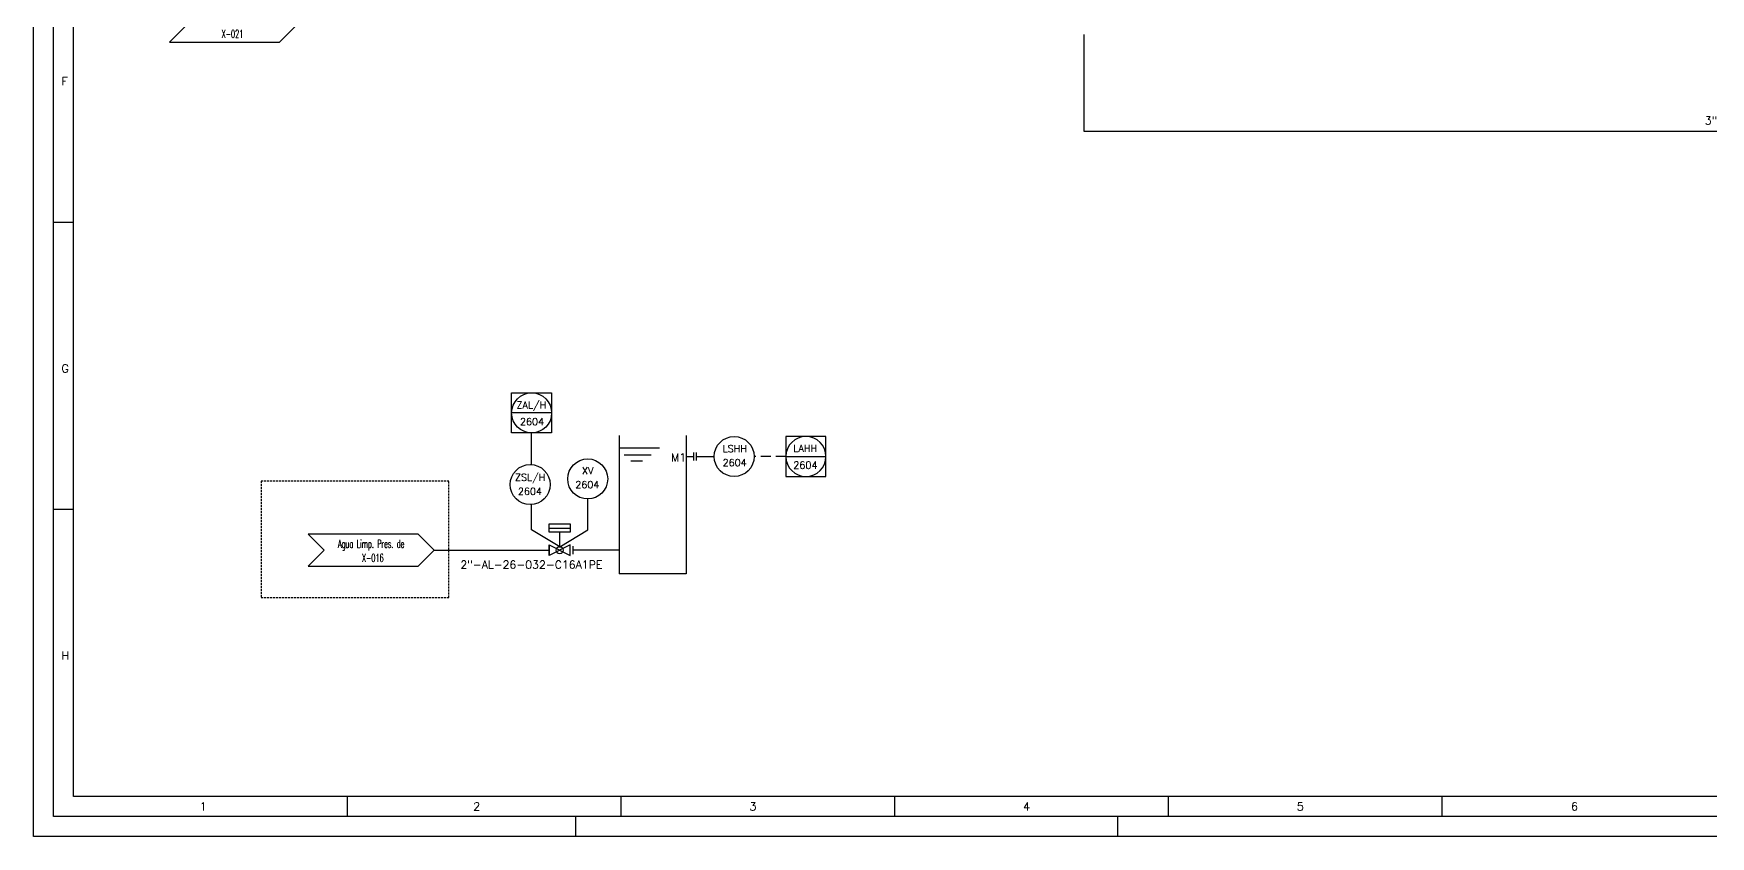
# Model space of a CAD drawing. Header units: millimetres. Extents: x 28 to 869, y 29 to 623.
# Drawn here: x 27.9 to 447.1, y 28.5 to 229.1 of the extents above; entities that cross this region are included whole.
import ezdxf
from ezdxf.enums import TextEntityAlignment as Align

# ---------------------------------------------------------------- set-up
doc = ezdxf.new("R2010")
doc.units = ezdxf.units.MM
doc.linetypes.add('TRAZOS', pattern=[0.75, 0.5, -0.25])
for name, color, linetype in [('CAJETIN', 1, 'Continuous'), ('EQUIPOS', 5, 'Continuous'), ('FORMATO', 7, 'Continuous'), ('INSTRUMENTOS', 1, 'Continuous'), ('TEX', 7, 'Continuous'), ('TEXTO-VALVULAS Y ACCESORIOS', 7, 'Continuous'), ('TUBERIA', 5, 'Continuous'), ('VALVULAS Y ACCESORIOS', 1, 'Continuous')]:
    doc.layers.add(name, color=color, linetype=linetype)
doc.layers.add('TUBERÍA2', color=1, linetype='TRAZOS', true_color=0xff0000)
doc.styles.add('PY', font='ROMANS.shx')
doc.styles.add('PY1', font='ROMANS.shx', dxfattribs={"width": 0.8})
doc.linetypes.add('SEÑAL_MECANICA2', pattern='A,4.411183,["o",PY,S=4.130212,R=360,X=0,Y=-1.374288],0.588817,-0.374158,["o",PY,S=2,R=360,X=0,Y=-0.688262],-2.183682', length=7.55784)

# ---------------------------------------------------------------- blocks, each defined once
blk = doc.blocks.new('MARCO-A1')
at = {"layer": 'FORMATO', "color": 5}
for p, q in [((5, 153.5), (10, 153.5)), ((5, 81.75), (10, 81.75)), ((78.42, 10), (78.42, 5)), ((146.83, 10), (146.83, 5)), ((215.25, 10), (215.25, 5)), ((283.67, 10), (283.67, 5)), ((352.08, 10), (352.08, 5))]:
    blk.add_line(p, q, dxfattribs=at)
at = {"layer": 'FORMATO', "color": 1, "linetype": 'Continuous'}
for p, q in [((135.5, 5), (135.5, 0)), ((271, 5), (271, 0))]:
    blk.add_line(p, q, dxfattribs=at)
at = {"layer": 'FORMATO', "color": 1}
blk.add_lwpolyline([(0, 594), (841, 594), (841, 0), (0, 0)], close=True, dxfattribs=at)
at = {"layer": 'FORMATO', "color": 5}
blk.add_lwpolyline([(5, 589), (836, 589), (836, 5), (5, 5)], close=True, dxfattribs=at)
at = {"layer": 'FORMATO', "color": 8, "linetype": 'Continuous'}
blk.add_lwpolyline([(10, 584), (831, 584), (831, 10), (10, 10)], close=True, dxfattribs=at)
at = {"layer": 'FORMATO', "color": 1, "style": 'PY'}
for s, p in [('F', (7, 187.67)), ('G', (7, 115.92)), ('H', (7, 44.17)), ('1', (41.52, 6.5)), ('2', (109.93, 6.5)), ('3', (178.99, 6.5)), ('4', (247.4, 6.5)), ('5', (315.82, 6.5)), ('6', (384.34, 6.5))]:
    blk.add_text(s, height=2, dxfattribs=at).set_placement(p)
blk = doc.blocks.new('BANDERA DE FLUJO')
at = {"layer": 'TEX', "color": 1, "ltscale": 0.1, "flags": 128}
blk.add_lwpolyline([(-4, 4), (-31.46, 4), (-27.46, 0), (-31.46, -4), (-4, -4), (0, 0)], close=True, dxfattribs=at)
at = {"layer": 'TEX', "style": 'PY1', "width": 0.8}
for tag, p in [('ETIQUETA-LINEA-1', (-15.73, 0.61)), ('ETIQUETA-LINEA-2', (-15.73, -2.91))]:
    blk.add_attdef(tag, text='', height=2, dxfattribs=at).set_placement(p, align=Align.CENTER)
blk = doc.blocks.new('SEÑAL CIR')
at = {"color": 1}
blk.add_circle((0, 5.7), 5.7, dxfattribs=at)
at = {"layer": 'INSTRUMENTOS', "linetype": 'Continuous', "style": 'PY', "flags": 4}
for p in [(0.18, 6.94), (0.13, 2.95)]:
    blk.add_attdef('---', text='', height=2, dxfattribs=at).set_placement(p, align=Align.CENTER)
blk = doc.blocks.new('SEÑAL CIRCU MARCO')
at = {"color": 1, "linetype": 'Continuous', "ltscale": 0.5}
blk.add_line((5.7, 5.7), (-5.7, 5.7), dxfattribs=at)
at = {"color": 1, "flags": 128}
blk.add_lwpolyline([(5.7, 0), (-5.7, 0), (-5.7, 11.4), (5.7, 11.4)], close=True, dxfattribs=at)
at = {"color": 1}
blk.add_circle((0, 5.7), 5.7, dxfattribs=at)
at = {"style": 'PY'}
for tag, p in [('XXX', (0.18, 7.98)), ('YYY', (0.13, 3.24))]:
    blk.add_attdef(tag, text='', height=2, dxfattribs=at).set_placement(p, align=Align.MIDDLE)
blk = doc.blocks.new('VALV GLOB-V')
at = {"layer": 'INSTRUMENTOS', "color": 1, "flags": 128}
blk.add_lwpolyline([(5.7, -1.43), (5.7, 1.43), (0, -1.43), (0, 1.43)], close=True, dxfattribs=at)
at = {"layer": 'INSTRUMENTOS', "color": 1}
blk.add_circle((2.85, 0), 0.95, dxfattribs=at)
at = {"layer": 'INSTRUMENTOS', "color": 7, "linetype": 'SEÑAL_MECANICA2', "style": 'PY'}
blk.add_attdef('REF.', text='', height=2, dxfattribs=at).set_placement((3, -3.37), align=Align.MIDDLE)

msp = doc.modelspace()

# ---------------------------------------------------------------- linework, layer by layer
at = {"color": 1}
for p, q in [((290.5, 228.85), (290.5, 204.75)), ((290.5, 204.75), (553.55, 204.75)), ((193.7, 123.44), (198.08, 123.44))]:
    msp.add_line(p, q, dxfattribs=at)
for p, q in [((174.34, 125.63), (184.41, 125.63)), ((175.61, 123.9), (182.35, 123.9)), ((177.26, 122.4), (180.19, 122.4))]:
    msp.add_line(p, q)
at = {"layer": 'CAJETIN', "color": 1, "linetype": 'TRAZOS', "ltscale": 5}
msp.add_line((216, 123.44), (208.08, 123.44), dxfattribs=at)
at = {"layer": 'EQUIPOS'}
for p, q in [((174.34, 128.66), (174.34, 94.09)), ((191.05, 128.66), (191.05, 94.09)), ((191.05, 94.09), (174.34, 94.09))]:
    msp.add_line(p, q, dxfattribs=at)
at = {"layer": 'TUBERIA', "color": 1, "linetype": 'Continuous'}
for p, q in [((152.45, 121.44), (152.45, 129.34)), ((152.45, 105.16), (152.45, 111.44)), ((166.47, 105.16), (166.47, 112.84)), ((159.46, 100.91), (152.45, 105.16)), ((156.83, 105.56), (162.09, 105.56)), ((159.46, 100.91), (166.47, 105.16)), ((156.83, 101.03), (156.83, 99.03)), ((159.46, 100.91), (159.46, 104.51)), ((162.76, 101.03), (162.76, 99.03)), ((128.05, 100.03), (156.83, 100.03)), ((174.34, 100.03), (162.76, 100.03))]:
    msp.add_line(p, q, dxfattribs=at)
at = {"layer": 'TUBERIA', "linetype": 'Continuous'}
msp.add_line((191.05, 123.44), (193.03, 123.44), dxfattribs=at)
at = {"layer": 'TUBERIA', "color": 1, "linetype": 'Continuous'}
msp.add_lwpolyline([(156.83, 104.51), (156.83, 106.6), (162.09, 106.6), (162.09, 104.51)], close=True, dxfattribs=at)
at = {"layer": 'TUBERÍA2', "color": 2}
msp.add_lwpolyline([(131.79, 117.29), (84.83, 117.29), (84.83, 88.22), (131.79, 88.22)], close=True, dxfattribs=at)
at = {"layer": 'VALVULAS Y ACCESORIOS', "ltscale": 0.1}
for p, q in [((193.03, 122.44), (193.03, 124.44)), ((193.7, 122.44), (193.7, 124.44))]:
    msp.add_line(p, q, dxfattribs=at)

# ---------------------------------------------------------------- block references
msp.add_blockref('MARCO-A1', (27.93, 28.52))
ref = msp.add_blockref('BANDERA DE FLUJO', (93.39, 230.94))
ref.add_attrib('ETIQUETA-LINEA-1', 'MINORITARIOS FIJO 5', dxfattribs={"layer": 'TEX', "height": 2, "style": 'PY1', "width": 0.55}).set_placement((77.66, 231.55), align=Align.CENTER)
ref.add_attrib('ETIQUETA-LINEA-2', 'X-021', dxfattribs={"layer": 'TEX', "height": 2, "style": 'PY1', "width": 0.6}).set_placement((77.66, 228.03), align=Align.CENTER)
at = {"linetype": 'Continuous'}
ref = msp.add_blockref('SEÑAL CIR', (203.08, 118.44), dxfattribs=dict(at, xscale=0.8770999999999276, yscale=0.8770999999999276, zscale=0.8770999999999276))
ref.add_attrib('---', 'LSHH', dxfattribs={"layer": 'INSTRUMENTOS', "color": 7, "linetype": 'Continuous', "height": 1.754, "style": 'PY'}).set_placement((203.24, 124.53), align=Align.CENTER)
ref.add_attrib('---', '2604', dxfattribs={"layer": 'INSTRUMENTOS', "color": 7, "linetype": 'Continuous', "height": 1.754, "style": 'PY'}).set_placement((203.19, 121.03), align=Align.CENTER)
ref = msp.add_blockref('SEÑAL CIRCU MARCO', (221.01, 118.44), dxfattribs=dict(xscale=-0.8777884135909062, yscale=0.8777884135906788, zscale=0.8777884135908177))
ref.add_attrib('XXX', 'LAHH', dxfattribs={"height": 1.756, "style": 'PY'}).set_placement((220.85, 125.45), align=Align.MIDDLE)
ref.add_attrib('YYY', '2604', dxfattribs={"height": 1.756, "style": 'PY'}).set_placement((220.9, 121.28), align=Align.MIDDLE)
ref = msp.add_blockref('BANDERA DE FLUJO', (128.05, 100.03))
ref.add_attrib('ETIQUETA-LINEA-1', 'Agua Limp. Pres. de', dxfattribs={"layer": 'TEX', "height": 2, "style": 'PY1', "width": 0.6}).set_placement((112.32, 100.64), align=Align.CENTER)
ref.add_attrib('ETIQUETA-LINEA-2', ' X-016', dxfattribs={"layer": 'TEX', "height": 2, "style": 'PY1', "width": 0.6}).set_placement((112.32, 97.12), align=Align.CENTER)
at = {"layer": 'TUBERIA', "color": 1, "linetype": 'Continuous'}
ref = msp.add_blockref('SEÑAL CIRCU MARCO', (152.45, 129.34), dxfattribs=dict(at, xscale=0.877100000000155, yscale=0.877100000000155, zscale=0.877100000000155))
ref.add_attrib('XXX', 'ZAL/H', dxfattribs={"layer": '0', "color": 2, "height": 1.754, "style": 'PY'}).set_placement((152.38, 136.21), align=Align.MIDDLE)
ref.add_attrib('YYY', '2604', dxfattribs={"layer": '0', "color": 2, "height": 1.754, "style": 'PY'}).set_placement((152.56, 132.18), align=Align.MIDDLE)
ref = msp.add_blockref('SEÑAL CIR', (166.47, 112.84), dxfattribs=dict(at, xscale=0.877100000000155, yscale=0.877100000000155, zscale=0.877100000000155))
ref.add_attrib('---', 'XV', dxfattribs={"layer": 'INSTRUMENTOS', "color": 2, "linetype": 'Continuous', "height": 1.754, "style": 'PY'}).set_placement((166.47, 118.99), align=Align.CENTER)
ref.add_attrib('---', '2604', dxfattribs={"layer": 'INSTRUMENTOS', "color": 2, "linetype": 'Continuous', "height": 1.754, "style": 'PY'}).set_placement((166.39, 115.5), align=Align.CENTER)
ref = msp.add_blockref('SEÑAL CIR', (152.08, 111.43), dxfattribs=dict(at, xscale=0.877100000000155, yscale=0.877100000000155, zscale=0.877100000000155))
ref.add_attrib('---', 'ZSL/H', dxfattribs={"layer": 'INSTRUMENTOS', "color": 2, "linetype": 'Continuous', "height": 1.754, "style": 'PY'}).set_placement((152.08, 117.34), align=Align.CENTER)
ref.add_attrib('---', '2604', dxfattribs={"layer": 'INSTRUMENTOS', "color": 2, "linetype": 'Continuous', "height": 1.754, "style": 'PY'}).set_placement((152.01, 113.84), align=Align.CENTER)
at = {"layer": 'TUBERIA', "color": 1, "linetype": 'Continuous', "xscale": 0.9232631578946666, "yscale": 0.9232631578946666, "zscale": 0.9232631578946666}
msp.add_blockref('VALV GLOB-V', (156.83, 100.03), dxfattribs=at)

# ---------------------------------------------------------------- texts
at = {"layer": 'TEXTO-VALVULAS Y ACCESORIOS', "style": 'PY'}
for s, p in [('3"-M-41-011-C16A1PE', (463, 206.38)), ('2"-AL-26-032-C16A1PE', (152.39, 95.43))]:
    msp.add_text(s, height=2, dxfattribs=at).set_placement(p, align=Align.CENTER)
at = {"layer": 'TEXTO-VALVULAS Y ACCESORIOS', "color": 7, "linetype": 'Continuous', "style": 'PY', "flags": 4}
msp.add_attdef('M1', text='---', height=2, dxfattribs=at).set_placement((189.18, 122.23), align=Align.CENTER)

doc.saveas('drawing.dxf')
